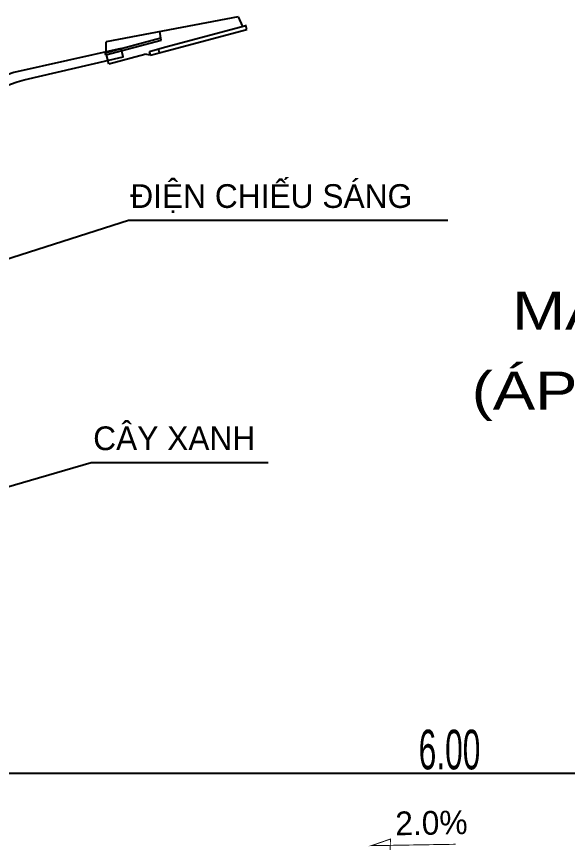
# Model space of a CAD drawing. Header units: millimetres. Extents: x 563079 to 571925, y 2063830 to 2067381.
# Drawn here: x 570417.7 to 570452.5, y 2066529.3 to 2066582 of the extents above; entities that cross this region are included whole.
import ezdxf
from ezdxf.enums import TextEntityAlignment as Align

# ---------------------------------------------------------------- set-up
doc = ezdxf.new("R2010")
doc.units = ezdxf.units.MM
doc.header["$MEASUREMENT"] = 0
for name, color, linetype in [('CONGDOC', 4, 'Continuous'), ('MATCATDUONG', 8, 'Continuous'), ('MC', 7, 'Continuous'), ('moi', 7, 'Continuous'), ('Text', 7, 'Continuous'), ('THAN', 1, 'Continuous'), ('TONGTHE', 1, 'Continuous')]:
    doc.layers.add(name, color=color, linetype=linetype)
doc.styles.add('CHUKICHTHUOC', font='', dxfattribs={"width": 0.7})
doc.styles.add('KTEN', font='')
doc.styles.add('TIEUDE', font='', dxfattribs={"width": 0.8})
doc.styles.get('CHUKICHTHUOC').set_extended_font_data('.VnArial NarrowH')
doc.styles.get('KTEN').set_extended_font_data('.VnAvantH')
doc.styles.get('TIEUDE').set_extended_font_data('.VnAvantH')
doc.dimstyles.new('DIM3', dxfattribs={"dimscale": 1.2, "dimtxt": 1.2, "dimasz": 0.4, "dimexe": 0, "dimexo": 0, "dimgap": 0.3, "dimtad": 1, "dimzin": 0, "dimdsep": 46, "dimtxsty": 'TIEUDE', "dimblk1": 'BOXFILLED', "dimblk2": 'BOXFILLED', "dimsah": 1, "dimcen": 0.09, "dimdle": 0.8, "dimclrd": 9, "dimclre": 9, "dimclrt": 7, "dimadec": 1, "dimazin": 0, "dimtfac": 1, "dimtmove": 2, "dimatfit": 3, "dimldrblk": 'BOXFILLED', "dimfxl": 1, "dimtolj": 1, "dimtzin": 0, "dimarcsym": 0})
doc.dimstyles.new('TNDH', dxfattribs={"dimscale": 0, "dimtxt": 2.5, "dimasz": 0.6, "dimexe": 0.18, "dimexo": 0.0625, "dimgap": 0.2, "dimtad": 1, "dimlfac": 0.1, "dimzin": 0, "dimdsep": 46, "dimtxsty": 'CHUKICHTHUOC', "dimblk": 'BOXFILLED', "dimcen": 0.09, "dimclrd": 8, "dimclre": 8, "dimclrt": 4, "dimadec": 0, "dimazin": 0, "dimtfac": 1, "dimtofl": 0, "dimtmove": 2, "dimatfit": 3, "dimfxl": 1, "dimtolj": 1, "dimtzin": 0, "dimarcsym": 2})

# ---------------------------------------------------------------- blocks, each defined once
blk = doc.blocks.new('_BoxFilled')
at = {"color": 0, "linetype": 'ByBlock', "lineweight": -2}
blk.add_line((-0.5, 0), (-1, 0), dxfattribs=at)
at = {"color": 0, "linetype": 'ByBlock'}
blk.add_solid([(-0.5, 0.5), (0.5, 0.5), (-0.5, -0.5), (0.5, -0.5)], dxfattribs=at)
blk = doc.blocks.new('*D264')
at = {"layer": 'CONGDOC', "color": 8, "linetype": 'Continuous', "lineweight": -2, "transparency": 16777216}
for p, q in [((570415.048, 2066531.054), (570415.048, 2066534.406)), ((570415.648, 2066534.226), (570474.448, 2066534.226)), ((570475.048, 2066531.054), (570475.048, 2066534.406))]:
    blk.add_line(p, q, dxfattribs=at)
at = {"layer": 'Defpoints', "color": 0, "linetype": 'Continuous', "transparency": 16777216}
for p in [(570475.048, 2066534.226), (570415.048, 2066530.991), (570475.048, 2066530.991)]:
    blk.add_point(p, dxfattribs=at)
at = {"layer": 'CONGDOC', "color": 8, "linetype": 'Continuous', "lineweight": -2, "transparency": 16777216, "xscale": 0.6, "yscale": 0.6, "zscale": 0.6, "rotation": 180}
blk.add_blockref('_BoxFilled', (570415.048, 2066534.226), dxfattribs=at)
at = {"layer": 'CONGDOC', "color": 8, "linetype": 'Continuous', "lineweight": -2, "transparency": 16777216, "xscale": 0.6, "yscale": 0.6, "zscale": 0.6}
blk.add_blockref('_BoxFilled', (570475.048, 2066534.226), dxfattribs=at)
at = {"layer": 'CONGDOC', "color": 4, "linetype": 'Continuous', "transparency": 16777216, "insert": (570445.048, 2066535.702), "char_height": 2.5, "attachment_point": 5, "style": 'CHUKICHTHUOC'}
blk.add_mtext('\\A1;6.00', dxfattribs=at)
blk = doc.blocks.new('1')
at = {"color": 3}
for p, q in [((562778.303, 2115783.894), (562771.004, 2115782.506)), ((562778.303, 2115783.894), (562778.553, 2115783.357)), ((562778.753, 2115783.41), (562778.735, 2115783.405)), ((562774.039, 2115782.597), (562773.973, 2115783.07)), ((562771.004, 2115781.894), (562771.004, 2115782.506)), ((562773.454, 2115781.759), (562773.133, 2115781.819))]:
    blk.add_line(p, q, dxfattribs=at)
at = {"layer": 'THAN', "color": 3}
blk.add_line((562770.975, 2115781.776), (562774.039, 2115782.597), dxfattribs=at)
at = {"layer": 'TONGTHE', "color": 3}
for p, q in [((562774.234, 2115782.199), (562778.735, 2115783.405)), ((562778.793, 2115783.19), (562778.735, 2115783.405)), ((562774.292, 2115781.983), (562778.793, 2115783.19)), ((562774.024, 2115782.704), (562770.947, 2115781.879)), ((562773.396, 2115781.975), (562774.233, 2115782.199)), ((562773.454, 2115781.759), (562773.396, 2115781.975)), ((562773.454, 2115781.759), (562774.291, 2115781.983)), ((562773.954, 2115781.893), (562773.896, 2115782.109)), ((562770.975, 2115781.776), (562770.947, 2115781.879)), ((562771.143, 2115781.286), (562771.009, 2115781.785)), ((562771.143, 2115781.286), (562773.133, 2115781.819))]:
    blk.add_line(p, q, dxfattribs=at)
blk = doc.blocks.new('DEN3')
at = {"layer": 'MATCATDUONG', "color": 222, "elevation": 1.58}
blk.add_lwpolyline([(10945.72, 5254.76), (10945.15, 5329.78, -0.337838), (10960.65, 5350.57), (10973.24, 5353.47), (10972.96, 5354.52), (10959.34, 5351.48, 0.326638), (10943.7, 5330.86), (10943.13, 5254.76)], format="xyb", dxfattribs=at)
at = {"layer": 'Text', "linetype": 'ByBlock', "xscale": 2.29229237139225, "yscale": 2.29229237139225, "zscale": 2.29229237139225}
blk.add_blockref('1', (-1279064.59, -4844636.71, 1.58), dxfattribs=at)

msp = doc.modelspace()

# ---------------------------------------------------------------- linework, layer by layer
at = {"layer": 'moi', "linetype": 'Continuous', "const_width": 0.05906}
msp.add_lwpolyline([(570445.44366, 2066529.73223), (570440.10592, 2066529.64327), (570441.31072, 2066530.06055), (570441.29573, 2066529.37819)], dxfattribs=at)

# ---------------------------------------------------------------- block references
at = {"layer": 'MATCATDUONG', "color": 30, "xscale": 0.4983398430049419, "yscale": 0.4983398430049419, "zscale": 0.4983398430049419}
msp.add_blockref('DEN3', (564956.0068, 2063911.6577, -0.78845), dxfattribs=at)

# ---------------------------------------------------------------- texts
at = {"layer": 'MATCATDUONG', "color": 7, "lineweight": 0, "style": 'TIEUDE', "width": 1.25}
for s, p in [('mÆt c¾t tuyÕn b-B, 24m', (570474.09104, 2066562.25685)), ('(¸p dông cho tuyÕn D12) ', (570474.09104, 2066557.2091))]:
    msp.add_text(s, height=2.4, dxfattribs=at).set_placement(p, align=Align.CENTER)
at = {"layer": 'MC', "style": 'KTEN'}
for s, p in [('®iÖn chiÕu s¸ng', (570424.85584, 2066569.95939)), ('C©y xanh', (570422.50966, 2066554.64519))]:
    msp.add_text(s, height=1.5, dxfattribs=at).set_placement(p)
at = {"layer": 'moi', "linetype": 'Continuous', "style": 'KTEN'}
msp.add_text('2.0%%%', height=1.5, rotation=1, dxfattribs=at).set_placement((570441.63137, 2066530.29605))

# ---------------------------------------------------------------- dimensions: what is measured, and where the dimension line sits
at = {"layer": 'CONGDOC', "linetype": 'Continuous'}
dim = msp.add_linear_dim(base=(570475.0483, 2066534.22594), p1=(570415.0483, 2066530.99145), p2=(570475.0483, 2066530.99145), dimstyle='TNDH', override={"dimscale": 1}, dxfattribs=at)
dim.commit()
dim.dimension.update_dxf_attribs({"geometry": '*D264', "text_midpoint": (570445.0483, 2066535.70237)})

# ---------------------------------------------------------------- leaders
at = {"layer": 'MC', "color": 9}
for points in [[(570410.45662, 2066564.61765), (570424.73285, 2066569.18784), (570444.93942, 2066569.18784)], [(570406.75608, 2066549.30345), (570422.38667, 2066553.87364), (570433.57755, 2066553.87364)]]:
    msp.add_leader(points, dimstyle='DIM3', override={"dimasz": 1.5, "dimgap": 0.3, "dimtad": 0}, dxfattribs=at)

doc.saveas('drawing.dxf')
